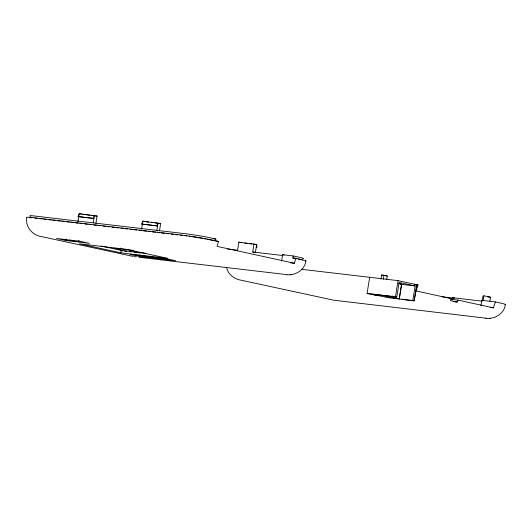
<?xml version="1.0" encoding="UTF-8"?>
<svg xmlns="http://www.w3.org/2000/svg" width="532" height="532" viewBox="0 0 532 532"><rect width="100%" height="100%" fill="white"/><g stroke="black" fill="none" stroke-linecap="round" stroke-linejoin="round"><path stroke-width="0.8" d="M26.726 217.335C24.991 226.891 32.851 235.802 42.227 236.733L133.12 256.417M78.749 242.033L69.413 239.992L80.019 241.242L89.356 243.284L78.749 242.033L78.876 240.437M152.185 258.007L142.849 255.965L153.455 257.215L162.792 259.25L152.185 258.007L152.405 256.424M165.066 259.516L155.73 257.481L166.336 258.725L175.673 260.766L165.066 259.516L165.286 257.934M77.898 221.758L79.208 213.698L97.097 216.065L95.926 223.327M93.246 222.828L94.43 215.487L93.273 218.359L78.051 216.571L79.208 213.698L81.203 214.13M120.405 249.488L120.638 248.052M120.844 252.84L79.507 243.809L126.483 249.328L167.826 258.359L120.844 252.84L121.236 250.426L100.974 245.997M141.545 229.239L142.855 221.172L160.677 223.533L159.5 230.795M156.82 230.296L158.011 222.948L156.854 225.827L141.698 224.052L142.855 221.172L144.857 221.611M30.743 216.271A19.179 0.938 9.2 0 1 33.37 215.859L187.942 234.013A19.238 0.938 9.2 0 1 207.839 237.292L215.839 239.041L215.513 241.056L218.546 241.415L217.043 246.376L294.389 263.274L295.885 258.313L301.85 259.629A24.538 1.197 9.2 0 1 305.494 261.132M256.198 247.54L256.87 247.686L256.69 244.514L238.868 242.153L237.565 250.22L227.696 249.062M254.715 252.434L252.72 251.995L254.023 243.935M255.387 252.58L256.69 244.514L253.498 244.141M281.588 260.973L282.598 254.702L293.185 255.945L301.185 257.694A19.238 0.938 9.2 0 1 302.828 258.638M296.856 258.831L292.859 257.96L293.185 255.945M377.328 295.719L367.073 293.438L369.687 277.312M381.038 279.034L381.69 274.997L387.303 275.995L386.777 279.22M383.313 279.3L383.964 275.27M398.495 283.529L401.7 284.228L399.333 298.844L392.476 297.501L392.736 295.925M417.154 284.82L414.096 300.846L412.772 300.56L415.14 285.943L399.14 282.445L396.772 297.062L395.449 296.77L398.062 280.643L301.445 269.292M395.582 296.391L395.329 297.967L393.813 297.794M399.406 297.448L401.527 284.341L400.184 284.048L401.7 284.228M416.709 284.72L414.096 300.846L401.986 299.423L405.138 299.403M452.28 299.968L452.646 297.701L481.374 301.072M480.915 305.607L481.773 300.314L495.385 301.91L501.344 303.227A24.538 1.197 9.2 0 1 504.994 304.73M482.198 301.172L482.976 296.331L483.887 295.765L490.557 297.222L489.906 301.252M483.887 295.765L483.103 300.607L481.773 300.314M139.304 256.49L149.911 257.741L140.574 255.699L129.968 254.456L139.304 256.49L139.584 254.914M398.062 280.643L418.039 285.006L416.064 290.938L451.402 298.665L450.451 300.607L457.121 302.063L458.072 300.121L493.41 307.842L495.385 301.91M305.907 261.039C304.457 270.988 293.764 276.554 284.454 274.352L138.972 257.262M505.4 304.637C503.95 314.585 493.257 320.151 483.947 317.95L333.67 300.188L241.721 280.331C234.752 279.386 227.935 274.638 226.592 267.423M65.868 240.524L76.475 241.767L67.138 239.726L56.532 238.482L65.868 240.524L66.447 238.981M286.362 274.532L286.768 274.552M290.206 274.685L290.818 274.705M485.862 318.129L486.261 318.149M489.699 318.282L490.311 318.302M82.673 214.369L85.08 214.655M86.683 214.842L89.888 215.221M91.491 215.407L93.891 215.693M95.494 215.879L97.097 216.065M146.32 221.851L148.714 222.13M151.101 222.409L152.697 222.595M155.091 222.881L157.485 223.161M159.081 223.347L160.677 223.533M213.398 238.755L215.839 239.041M34.686 218.067L37.154 218.359M39.621 218.645L42.088 218.938M43.73 219.131L46.198 219.417M48.665 219.709L51.132 219.995M52.774 220.195L55.242 220.481M57.709 220.773L60.176 221.059M61.818 221.252L64.286 221.545M66.753 221.831L69.22 222.123M70.862 222.316L73.33 222.609M75.797 222.895L78.264 223.187M79.906 223.38L82.374 223.666M84.841 223.959L87.308 224.245M88.95 224.444L91.418 224.73M93.885 225.023L96.352 225.309M97.994 225.502L100.462 225.794M102.929 226.08L105.396 226.373M107.038 226.566L109.506 226.858M111.973 227.144L114.44 227.437M116.082 227.63L118.55 227.915M121.017 228.208L123.484 228.494M125.126 228.687L127.594 228.979M130.061 229.272L132.528 229.558M134.17 229.751L136.638 230.043M139.105 230.329L141.572 230.622M143.221 230.815L146.506 231.201M148.149 231.393L150.616 231.686M152.265 231.879L155.55 232.265M157.193 232.457L159.66 232.743M161.309 232.936L164.594 233.329M166.237 233.521L168.704 233.807M171.171 234.1L173.638 234.386M175.281 234.579L177.748 234.871M180.215 235.157L182.682 235.45M184.331 235.643L186.792 235.935M244.727 243.111L247.121 243.39M249.515 243.676L251.902 243.955M252.72 251.995L282.366 255.48M292.859 257.96L295.885 258.313M290.352 262.801L294.389 263.274M387.303 275.995L381.69 274.997M133.599 250.479L114.852 248.278L116.442 248.624M414.834 284.633L418.039 285.006M121.236 250.426L145.961 253.325M120.299 250.559L122.739 250.845M124.375 251.038L126.816 251.323M129.263 251.616L131.71 251.902M134.15 252.188L136.598 252.474M138.227 252.667L140.674 252.953M401.527 284.341L415.14 285.943M487.525 296.869L490.557 297.222M441.693 296.75L453.597 298.146M449.041 298.386L451.402 298.665M450.976 299.29L458.072 300.121M453.922 301.691L457.121 302.063M490.258 307.469L493.41 307.842M367.073 293.438L395.449 296.77M396.772 297.062L371.429 294.083L387.429 297.581L412.772 300.56M392.476 297.501L399.333 298.844M136.245 256.903L134.177 256.59M238.868 242.153L241.535 242.738M156.854 225.827L157.519 225.974L141.698 224.052M282.598 254.702L284.201 255.047M218.546 241.415L212.321 240.065A24.538 1.197 9.2 0 0 182.888 235.217L32.665 217.568A24.538 1.197 9.2 0 0 26.733 217.495M207.513 239.307L213.911 240.703M298.459 259.184L300.859 259.709A19.238 0.938 9.2 0 1 301.604 259.909M93.273 218.359L93.945 218.506L78.051 216.571M452.646 297.701L454.647 298.139M381.644 295.287L397.643 298.778M118.024 248.969L119.614 249.315M29.772 217.748A19.179 0.938 9.2 0 1 32.093 217.794M189.199 236.248A19.238 0.938 9.2 0 1 190.842 236.481M192.531 236.733A19.238 0.938 9.2 0 1 194.253 236.999M194.832 237.086A19.238 0.938 9.2 0 1 197.744 237.558M198.323 237.651A19.238 0.938 9.2 0 1 200.631 238.043M201.196 238.143A19.238 0.938 9.2 0 1 202.865 238.436M204.488 238.728A19.238 0.938 9.2 0 1 206.037 239.021M302.655 260.241A19.238 0.938 9.2 0 1 302.947 260.374"/></g></svg>
